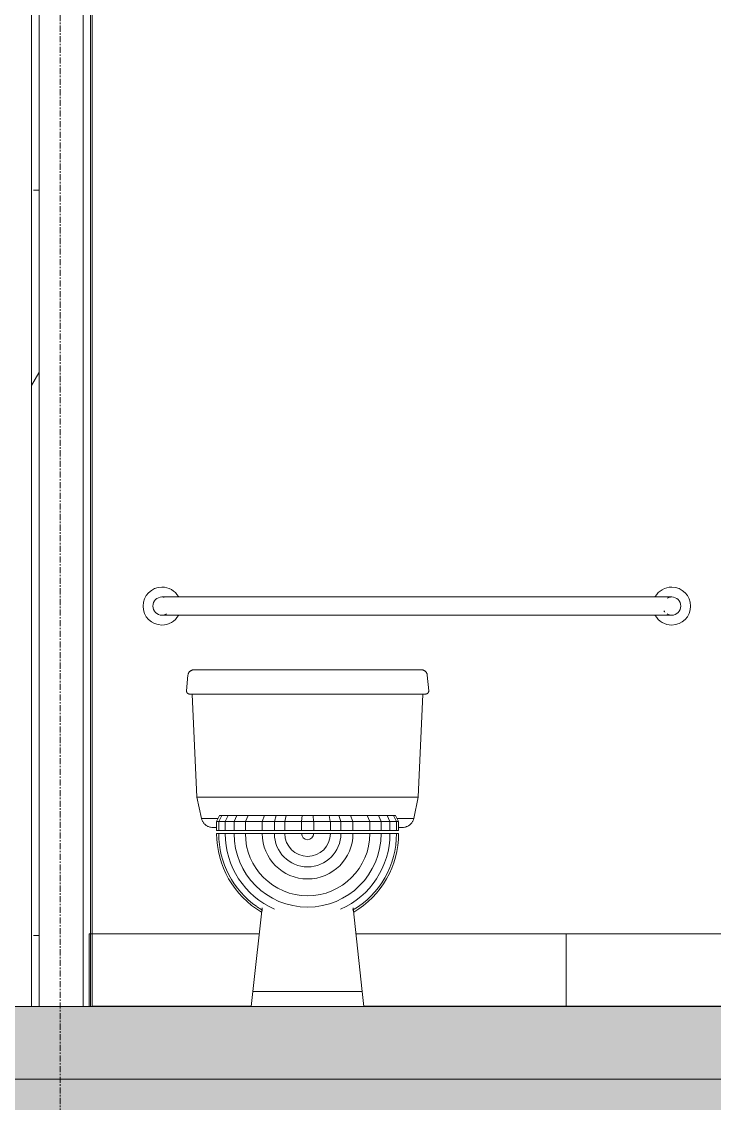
# Model space of a CAD drawing. Header units: inches. Extents: x -23565 to -21, y -324 to 853.
# Drawn here: x -16797.6 to -16740.5, y -8 to 81.2 of the extents above; entities that cross this region are included whole.
import ezdxf

# ---------------------------------------------------------------- set-up
doc = ezdxf.new("R2010")
doc.units = ezdxf.units.IN
doc.header["$MEASUREMENT"] = 0
doc.linetypes.add('Grid Line 1_2_', pattern=[0.875, 0.5, -0.125, 0.125, -0.125])
for name, color, linetype, lineweight in [('A-FLOR', 192, 'Continuous', 13), ('A-FLOR-LEVL', 51, 'Continuous', 9), ('A-FLOR-PATT', 8, 'Continuous', 25), ('A-WALL', 113, 'Continuous', 13), ('A-WALL-PATT', 111, 'Continuous', 25), ('C-TOPO', 7, 'Continuous', 13), ('I-WALL', 2, 'Continuous', 13), ('P-SANR-FIXT', 6, 'Continuous', 13), ('Q-SPCQ', 91, 'Continuous', 13), ('S-GRID', 1, 'Continuous', 9)]:
    doc.layers.add(name, color=color, linetype=linetype, lineweight=lineweight)
pattern_1 = [(0, (-33539.073, 67.247), (61.44, 15.36), [2.534, -43.546, 2.534, -43.546, -245.76]), (0, (-33539.073, 67.247), (61.44, 15.36), [-92.16, 2.534, -89.626, 2.534, -43.546, -107.52]), (0, (-33539.073, 67.247), (61.44, 15.36), [-230.4, 2.534, -28.186, 2.534, -74.266]), (120, (-33516.033, 74.927), (-44.02215, 45.528601), [2.534, -43.546, 2.534, -43.546, -245.76]), (120, (-33516.033, 74.927), (-44.02215, 45.528601), [-92.16, 2.534, -89.626, 2.534, -43.546, -107.52]), (120, (-33516.033, 74.927), (-44.02215, 45.528601), [-230.4, 2.534, -28.186, 2.534, -74.266]), (240, (-33508.353, 105.647), (-17.41785, -60.888601), [2.534, -43.546, 2.534, -43.546, -245.76]), (240, (-33508.353, 105.647), (-17.41785, -60.888601), [-92.16, 2.534, -89.626, 2.534, -43.546, -107.52]), (240, (-33508.353, 105.647), (-17.41785, -60.888601), [-230.4, 2.534, -28.186, 2.534, -74.266])]

# ---------------------------------------------------------------- blocks, each defined once
blk = doc.blocks.new('Toilet-Domestic-3D - Toilet-Domestic-3D-V53-Building Section - East_West looking South _ Fitness Center')
at = {"layer": 'P-SANR-FIXT', "color": 8, "lineweight": 9}
for p, q in [((-24232.515, 27.75), (-24229.765, 27.75)), ((-24232.515, 27.75), (-24229.765, 27.75)), ((-24217.265, 27.75), (-24229.765, 27.75)), ((-24217.265, 27.75), (-24214.516, 27.75)), ((-24217.265, 27.75), (-24214.516, 27.75)), ((-24233.38, 27.294), (-24233.491, 26.022)), ((-24213.539, 26.022), (-24213.65, 27.294)), ((-24233.015, 25.75), (-24232.629, 17.25)), ((-24233.015, 25.75), (-24231.826, 25.75)), ((-24229.765, 25.75), (-24217.265, 25.75)), ((-24215.205, 25.75), (-24214.015, 25.75)), ((-24214.402, 17.25), (-24214.015, 25.75)), ((-24232.629, 17.25), (-24232.269, 15.491)), ((-24232.629, 17.25), (-24229.765, 17.25)), ((-24229.765, 17.25), (-24217.265, 17.25)), ((-24217.265, 17.25), (-24214.402, 17.25)), ((-24214.762, 15.491), (-24214.402, 17.25)), ((-24232.269, 15.491), (-24232.089, 15.491)), ((-24232.078, 15.491), (-24230.909, 15.491)), ((-24230.764, 15.75), (-24231.015, 15.245)), ((-24231.015, 15.25), (-24230.841, 15.25)), ((-24231.015, 15.25), (-24231.015, 14.5)), ((-24230.841, 15.245), (-24231.015, 15.245)), ((-24230.594, 15.75), (-24230.841, 15.245)), ((-24230.303, 15.245), (-24230.841, 15.245)), ((-24230.841, 15.245), (-24230.841, 14.5)), ((-24230.838, 15.25), (-24230.303, 15.25)), ((-24230.764, 15.75), (-24230.594, 15.75)), ((-24230.594, 15.75), (-24230.064, 15.75)), ((-24230.064, 15.75), (-24230.303, 15.245)), ((-24229.575, 15.245), (-24230.303, 15.245)), ((-24230.303, 15.245), (-24230.303, 14.5)), ((-24230.301, 15.25), (-24229.575, 15.25)), ((-24230.064, 15.75), (-24229.344, 15.75)), ((-24229.344, 15.75), (-24229.575, 15.245)), ((-24228.642, 15.245), (-24229.575, 15.245)), ((-24229.575, 15.245), (-24229.575, 14.5)), ((-24229.573, 15.25), (-24228.642, 15.25)), ((-24229.344, 15.75), (-24228.425, 15.75)), ((-24228.425, 15.75), (-24228.642, 15.245)), ((-24227.255, 15.245), (-24228.642, 15.245)), ((-24228.642, 15.245), (-24228.642, 14.5)), ((-24228.64, 15.25), (-24227.255, 15.25)), ((-24228.425, 15.75), (-24227.062, 15.75)), ((-24226.255, 15.245), (-24227.255, 15.245)), ((-24227.255, 15.245), (-24227.255, 14.5)), ((-24227.062, 15.75), (-24227.253, 15.25)), ((-24227.253, 15.25), (-24226.255, 15.25)), ((-24227.062, 15.75), (-24226.101, 15.75)), ((-24225.389, 15.245), (-24226.255, 15.245)), ((-24226.255, 15.245), (-24226.255, 14.5)), ((-24226.101, 15.75), (-24226.253, 15.25)), ((-24226.253, 15.25), (-24225.389, 15.25)), ((-24226.101, 15.75), (-24225.283, 15.75)), ((-24224.015, 15.245), (-24225.389, 15.245)), ((-24225.389, 15.245), (-24225.389, 14.5)), ((-24225.283, 15.75), (-24225.388, 15.25)), ((-24225.388, 15.25), (-24224.015, 15.25)), ((-24225.283, 15.75), (-24223.971, 15.75)), ((-24223.971, 15.75), (-24224.015, 15.25)), ((-24224.015, 15.25), (-24223.016, 15.25)), ((-24223.015, 15.245), (-24224.015, 15.245)), ((-24224.015, 15.245), (-24224.015, 14.5)), ((-24223.971, 15.75), (-24223.059, 15.75)), ((-24223.059, 15.75), (-24221.748, 15.75)), ((-24223.059, 15.75), (-24223.016, 15.25)), ((-24223.015, 15.25), (-24221.643, 15.25)), ((-24221.641, 15.245), (-24223.015, 15.245)), ((-24223.015, 15.245), (-24223.015, 14.5)), ((-24221.748, 15.75), (-24220.929, 15.75)), ((-24221.748, 15.75), (-24221.643, 15.25)), ((-24221.641, 15.25), (-24220.777, 15.25)), ((-24220.775, 15.245), (-24221.641, 15.245)), ((-24221.641, 15.245), (-24221.641, 14.5)), ((-24220.929, 15.75), (-24219.968, 15.75)), ((-24220.929, 15.75), (-24220.777, 15.25)), ((-24220.775, 15.25), (-24219.777, 15.25)), ((-24219.775, 15.245), (-24220.775, 15.245)), ((-24220.775, 15.245), (-24220.775, 14.5)), ((-24219.968, 15.75), (-24218.606, 15.75)), ((-24219.968, 15.75), (-24219.777, 15.25)), ((-24219.775, 15.25), (-24218.39, 15.25)), ((-24218.388, 15.245), (-24219.775, 15.245)), ((-24219.775, 15.245), (-24219.775, 14.5)), ((-24218.606, 15.75), (-24217.687, 15.75)), ((-24218.606, 15.75), (-24218.388, 15.245)), ((-24218.388, 15.25), (-24217.458, 15.25)), ((-24217.455, 15.245), (-24218.388, 15.245)), ((-24218.388, 15.245), (-24218.388, 14.5)), ((-24217.687, 15.75), (-24216.966, 15.75)), ((-24217.687, 15.75), (-24217.455, 15.245)), ((-24217.455, 15.25), (-24216.73, 15.25)), ((-24216.727, 15.245), (-24217.455, 15.245)), ((-24217.455, 15.245), (-24217.455, 14.5)), ((-24216.966, 15.75), (-24216.437, 15.75)), ((-24216.966, 15.75), (-24216.727, 15.245)), ((-24216.727, 15.25), (-24216.192, 15.25)), ((-24216.19, 15.245), (-24216.727, 15.245)), ((-24216.727, 15.245), (-24216.727, 14.5)), ((-24216.437, 15.75), (-24216.266, 15.75)), ((-24216.437, 15.75), (-24216.19, 15.245)), ((-24216.266, 15.75), (-24216.015, 15.245)), ((-24216.19, 15.25), (-24216.015, 15.25)), ((-24216.015, 15.245), (-24216.19, 15.245)), ((-24216.19, 15.245), (-24216.19, 14.5)), ((-24216.121, 15.491), (-24214.762, 15.491)), ((-24216.015, 15.25), (-24216.015, 14.5)), ((-24230.841, 14.5), (-24231.015, 14.5)), ((-24230.303, 14.5), (-24230.841, 14.5)), ((-24229.575, 14.5), (-24230.303, 14.5)), ((-24228.642, 14.5), (-24229.575, 14.5)), ((-24227.255, 14.5), (-24228.642, 14.5)), ((-24226.255, 14.5), (-24227.255, 14.5)), ((-24225.389, 14.5), (-24226.255, 14.5)), ((-24224.015, 14.5), (-24225.389, 14.5)), ((-24223.015, 14.5), (-24224.015, 14.5)), ((-24221.641, 14.5), (-24223.015, 14.5)), ((-24220.775, 14.5), (-24221.641, 14.5)), ((-24219.775, 14.5), (-24220.775, 14.5)), ((-24218.388, 14.5), (-24219.775, 14.5)), ((-24217.455, 14.5), (-24218.388, 14.5)), ((-24216.727, 14.5), (-24217.455, 14.5)), ((-24216.19, 14.5), (-24216.727, 14.5)), ((-24216.015, 14.5), (-24216.19, 14.5)), ((-24231.015, 14.25), (-24230.841, 14.25)), ((-24230.841, 14.25), (-24230.303, 14.25)), ((-24230.303, 14.25), (-24229.575, 14.25)), ((-24229.575, 14.25), (-24228.642, 14.25)), ((-24228.642, 14.25), (-24227.255, 14.25)), ((-24227.255, 14.25), (-24226.255, 14.25)), ((-24226.255, 14.25), (-24225.389, 14.25)), ((-24225.389, 14.25), (-24224.015, 14.25)), ((-24224.015, 14.25), (-24223.515, 14.25)), ((-24223.515, 14.25), (-24223.015, 14.25)), ((-24223.015, 14.25), (-24221.641, 14.25)), ((-24221.641, 14.25), (-24220.775, 14.25)), ((-24220.775, 14.25), (-24219.775, 14.25)), ((-24219.775, 14.25), (-24218.388, 14.25)), ((-24218.388, 14.25), (-24217.455, 14.25)), ((-24217.455, 14.25), (-24216.727, 14.25)), ((-24216.727, 14.25), (-24216.19, 14.25)), ((-24216.19, 14.25), (-24216.015, 14.25)), ((-24227.265, 8.125), (-24228.015, 1.25)), ((-24219.015, 1.25), (-24219.765, 8.125)), ((-24228.015, 1.25), (-24228.152, 0)), ((-24227.795, 1.25), (-24228.015, 1.25)), ((-24228.015, 1.25), (-24227.795, 1.25)), ((-24227.156, 1.25), (-24227.795, 1.25)), ((-24227.795, 1.25), (-24223.515, 1.25)), ((-24226.16, 1.25), (-24227.156, 1.25)), ((-24224.906, 1.25), (-24226.16, 1.25)), ((-24223.515, 1.25), (-24224.906, 1.25)), ((-24222.125, 1.25), (-24223.515, 1.25)), ((-24223.515, 1.25), (-24222.125, 1.25)), ((-24220.87, 1.25), (-24222.125, 1.25)), ((-24222.125, 1.25), (-24220.87, 1.25)), ((-24219.875, 1.25), (-24220.87, 1.25)), ((-24220.87, 1.25), (-24219.875, 1.25)), ((-24219.235, 1.25), (-24219.875, 1.25)), ((-24219.875, 1.25), (-24219.235, 1.25)), ((-24219.015, 1.25), (-24219.235, 1.25)), ((-24219.235, 1.25), (-24219.015, 1.25)), ((-24218.879, 0), (-24219.015, 1.25)), ((-24228.152, 0), (-24218.879, 0))]:
    blk.add_line(p, q, dxfattribs=at)
at = {"layer": 'P-SANR-FIXT', "color": 8, "lineweight": 9, "flags": 128}
for points in [[(-24229.765, 27.75), (-24229.89, 27.75), (-24230.014, 27.75), (-24230.138, 27.75), (-24230.262, 27.75), (-24230.384, 27.75), (-24230.506, 27.75), (-24230.627, 27.75), (-24230.746, 27.75), (-24230.863, 27.75), (-24230.979, 27.75), (-24231.093, 27.75), (-24231.205, 27.75), (-24231.314, 27.75), (-24231.421, 27.75), (-24231.525, 27.75), (-24231.627, 27.75), (-24231.725, 27.75), (-24231.82, 27.75), (-24231.912, 27.75), (-24232.001, 27.75), (-24232.086, 27.75), (-24232.168, 27.75), (-24232.245, 27.75), (-24232.319, 27.75), (-24232.388, 27.75), (-24232.453, 27.75), (-24232.514, 27.75), (-24232.571, 27.75), (-24232.623, 27.75), (-24232.67, 27.75), (-24232.713, 27.75), (-24232.751, 27.75), (-24232.785, 27.75), (-24232.813, 27.75), (-24232.837, 27.75), (-24232.855, 27.75), (-24232.869, 27.75), (-24232.878, 27.75), (-24232.882, 27.75), (-24232.882, 27.75)], [(-24214.148, 27.75), (-24214.151, 27.75), (-24214.158, 27.75), (-24214.171, 27.75), (-24214.188, 27.75), (-24214.21, 27.75), (-24214.238, 27.75), (-24214.27, 27.75), (-24214.307, 27.75), (-24214.348, 27.75), (-24214.394, 27.75), (-24214.445, 27.75), (-24214.501, 27.75), (-24214.56, 27.75), (-24214.624, 27.75), (-24214.693, 27.75), (-24214.765, 27.75), (-24214.842, 27.75), (-24214.922, 27.75), (-24215.006, 27.75), (-24215.094, 27.75), (-24215.185, 27.75), (-24215.279, 27.75), (-24215.377, 27.75), (-24215.478, 27.75), (-24215.581, 27.75), (-24215.687, 27.75), (-24215.796, 27.75), (-24215.907, 27.75), (-24216.021, 27.75), (-24216.136, 27.75), (-24216.253, 27.75), (-24216.372, 27.75), (-24216.492, 27.75), (-24216.613, 27.75), (-24216.735, 27.75), (-24216.859, 27.75), (-24216.983, 27.75), (-24217.107, 27.75), (-24217.232, 27.75), (-24217.265, 27.75)], [(-24233.242, 25.75), (-24233.24, 25.75), (-24233.231, 25.75), (-24233.217, 25.75), (-24233.198, 25.75), (-24233.173, 25.75), (-24233.143, 25.75), (-24233.107, 25.75), (-24233.066, 25.75), (-24233.02, 25.75), (-24232.968, 25.75), (-24232.911, 25.75), (-24232.849, 25.75), (-24232.783, 25.75), (-24232.711, 25.75), (-24232.635, 25.75), (-24232.554, 25.75), (-24232.469, 25.75), (-24232.379, 25.75), (-24232.286, 25.75), (-24232.188, 25.75), (-24232.086, 25.75), (-24231.981, 25.75), (-24231.872, 25.75), (-24231.759, 25.75), (-24231.644, 25.75), (-24231.525, 25.75), (-24231.404, 25.75), (-24231.28, 25.75), (-24231.154, 25.75), (-24231.025, 25.75), (-24230.895, 25.75), (-24230.762, 25.75), (-24230.628, 25.75), (-24230.493, 25.75), (-24230.356, 25.75), (-24230.219, 25.75), (-24230.081, 25.75), (-24229.942, 25.75), (-24229.803, 25.75), (-24229.765, 25.75)], [(-24217.265, 25.75), (-24217.126, 25.75), (-24216.987, 25.75), (-24216.849, 25.75), (-24216.711, 25.75), (-24216.574, 25.75), (-24216.439, 25.75), (-24216.304, 25.75), (-24216.171, 25.75), (-24216.04, 25.75), (-24215.911, 25.75), (-24215.784, 25.75), (-24215.66, 25.75), (-24215.537, 25.75), (-24215.418, 25.75), (-24215.302, 25.75), (-24215.189, 25.75), (-24215.079, 25.75), (-24214.972, 25.75), (-24214.87, 25.75), (-24214.771, 25.75), (-24214.676, 25.75), (-24214.585, 25.75), (-24214.499, 25.75), (-24214.417, 25.75), (-24214.339, 25.75), (-24214.266, 25.75), (-24214.199, 25.75), (-24214.135, 25.75), (-24214.077, 25.75), (-24214.024, 25.75), (-24213.977, 25.75), (-24213.934, 25.75), (-24213.897, 25.75), (-24213.865, 25.75), (-24213.839, 25.75), (-24213.818, 25.75), (-24213.802, 25.75), (-24213.793, 25.75), (-24213.788, 25.75), (-24213.788, 25.75)], [(-24231.303, 14.75), (-24231.302, 14.75), (-24231.298, 14.75), (-24231.292, 14.75), (-24231.283, 14.75), (-24231.272, 14.75), (-24231.259, 14.75), (-24231.243, 14.75), (-24231.225, 14.75), (-24231.204, 14.75), (-24231.182, 14.75), (-24231.156, 14.75), (-24231.129, 14.75), (-24231.1, 14.75), (-24231.068, 14.75), (-24231.034, 14.75)], [(-24216.006, 14.75), (-24215.971, 14.75), (-24215.939, 14.75), (-24215.909, 14.75), (-24215.881, 14.75), (-24215.855, 14.75), (-24215.832, 14.75), (-24215.811, 14.75), (-24215.792, 14.75), (-24215.776, 14.75), (-24215.762, 14.75), (-24215.75, 14.75), (-24215.741, 14.75), (-24215.734, 14.75), (-24215.73, 14.75), (-24215.728, 14.75)]]:
    blk.add_lwpolyline(points, dxfattribs=at)
at = {"layer": 'P-SANR-FIXT', "color": 8, "lineweight": 9}
for radius, start, end in [(7.5, 180, 239.5977), (7.326, 180, 235.17123), (6.788, 180, 246.36273), (6.06, 180, 0), (5.127, 180, 0), (3.74, 180, 0), (2.74, 180, 0), (1.874, 180, 0), (0.5, 180, 0), (6.788, 293.63727, 0), (7.326, 300.3592, 0), (7.5, 300.4023, 0), (7.326, 235.38462, 239.6408)]:
    blk.add_arc((-24223.515, 14.25), radius, start, end, dxfattribs=at)
for points, knots in [([(-24232.882, 27.75), (-24232.926, 27.75), (-24232.989, 27.742), (-24233.066, 27.717), (-24233.12, 27.691), (-24233.171, 27.659), (-24233.22, 27.62), (-24233.264, 27.575), (-24233.295, 27.534), (-24233.316, 27.499), (-24233.334, 27.462), (-24233.361, 27.396), (-24233.375, 27.335), (-24233.38, 27.294)], [-1, -1, -1, -1, -0.833333, -0.75, -0.666667, -0.583333, -0.5, -0.416667, -0.333333, -0.291667, -0.25, -0.166667, 0, 0, 0, 0]), ([(-24213.65, 27.294), (-24213.654, 27.335), (-24213.667, 27.396), (-24213.695, 27.462), (-24213.714, 27.499), (-24213.736, 27.534), (-24213.767, 27.575), (-24213.81, 27.62), (-24213.858, 27.659), (-24213.91, 27.691), (-24213.967, 27.717), (-24214.045, 27.742), (-24214.107, 27.75), (-24214.148, 27.75)], [0, 0, 0, 0, 0.166667, 0.25, 0.291667, 0.333333, 0.416667, 0.5, 0.583333, 0.666667, 0.75, 0.833333, 1, 1, 1, 1]), ([(-24233.491, 26.022), (-24233.493, 26.005), (-24233.492, 25.97), (-24233.483, 25.928), (-24233.47, 25.895), (-24233.458, 25.872), (-24233.446, 25.854), (-24233.435, 25.841), (-24233.427, 25.831), (-24233.418, 25.822), (-24233.405, 25.81), (-24233.388, 25.796), (-24233.366, 25.782), (-24233.343, 25.771), (-24233.32, 25.762), (-24233.287, 25.753), (-24233.261, 25.75), (-24233.242, 25.75)], [-1, -1, -1, -1, -0.875, -0.75, -0.6875, -0.625, -0.5625, -0.53125, -0.5, -0.46875, -0.4375, -0.375, -0.3125, -0.25, -0.1875, -0.125, 0, 0, 0, 0]), ([(-24213.788, 25.75), (-24213.771, 25.75), (-24213.745, 25.753), (-24213.711, 25.762), (-24213.687, 25.771), (-24213.664, 25.782), (-24213.642, 25.796), (-24213.625, 25.81), (-24213.613, 25.822), (-24213.604, 25.831), (-24213.595, 25.841), (-24213.584, 25.854), (-24213.573, 25.872), (-24213.56, 25.895), (-24213.548, 25.928), (-24213.538, 25.97), (-24213.537, 26.005), (-24213.539, 26.022)], [0, 0, 0, 0, 0.125, 0.1875, 0.25, 0.3125, 0.375, 0.4375, 0.46875, 0.5, 0.53125, 0.5625, 0.625, 0.6875, 0.75, 0.875, 1, 1, 1, 1]), ([(-24232.269, 15.491), (-24232.247, 15.421), (-24232.207, 15.319), (-24232.134, 15.193), (-24232.071, 15.106), (-24231.997, 15.026), (-24231.912, 14.955), (-24231.821, 14.893), (-24231.726, 14.842), (-24231.628, 14.801), (-24231.49, 14.762), (-24231.38, 14.75), (-24231.303, 14.75)], [-1, -1, -1, -1, -0.833333, -0.75, -0.666667, -0.583333, -0.5, -0.416667, -0.333333, -0.25, -0.166667, 0, 0, 0, 0]), ([(-24215.728, 14.75), (-24215.655, 14.75), (-24215.546, 14.762), (-24215.405, 14.801), (-24215.304, 14.842), (-24215.208, 14.893), (-24215.118, 14.955), (-24215.035, 15.026), (-24214.96, 15.106), (-24214.894, 15.193), (-24214.82, 15.319), (-24214.78, 15.421), (-24214.762, 15.491)], [0, 0, 0, 0, 0.166667, 0.25, 0.333333, 0.416667, 0.5, 0.583333, 0.666667, 0.75, 0.833333, 1, 1, 1, 1])]:
    blk.add_open_spline(points, degree=3, knots=knots, dxfattribs=at)
blk = doc.blocks.new('817_Grab_Bars - 8170-001420-V56-Building Section - East_West looking South _ Fitness Center')
at = {"layer": 'Q-SPCQ', "color": 8, "lineweight": 9}
for p, q in [((-24194.765, 33.75), (-24234.265, 33.75)), ((-24234.265, 32.25), (-24194.765, 32.25))]:
    blk.add_line(p, q, dxfattribs=at)
at = {"layer": 'Q-SPCQ', "color": 8, "lineweight": 9, "flags": 128}
for points in [[(-24234.265, 33.75), (-24234.315, 33.75), (-24234.365, 33.75), (-24234.415, 33.75), (-24234.464, 33.75), (-24234.514, 33.75), (-24234.562, 33.75), (-24234.611, 33.75), (-24234.658, 33.75), (-24234.706, 33.75), (-24234.752, 33.75), (-24234.798, 33.75), (-24234.842, 33.75), (-24234.886, 33.75), (-24234.929, 33.75), (-24234.971, 33.75), (-24235.012, 33.75), (-24235.051, 33.75), (-24235.089, 33.75), (-24235.126, 33.75), (-24235.162, 33.75), (-24235.196, 33.75), (-24235.229, 33.75), (-24235.26, 33.75), (-24235.289, 33.75), (-24235.317, 33.75), (-24235.343, 33.75), (-24235.368, 33.75), (-24235.39, 33.75), (-24235.411, 33.75), (-24235.43, 33.75), (-24235.447, 33.75), (-24235.463, 33.75), (-24235.476, 33.75), (-24235.488, 33.75), (-24235.497, 33.75), (-24235.505, 33.75), (-24235.51, 33.75), (-24235.514, 33.75), (-24235.515, 33.75)], [(-24193.515, 33.75), (-24193.516, 33.75), (-24193.519, 33.75), (-24193.524, 33.75), (-24193.531, 33.75), (-24193.54, 33.75), (-24193.551, 33.75), (-24193.564, 33.75), (-24193.579, 33.75), (-24193.595, 33.75), (-24193.614, 33.75), (-24193.634, 33.75), (-24193.656, 33.75), (-24193.68, 33.75), (-24193.706, 33.75), (-24193.734, 33.75), (-24193.763, 33.75), (-24193.793, 33.75), (-24193.825, 33.75), (-24193.859, 33.75), (-24193.894, 33.75), (-24193.931, 33.75), (-24193.969, 33.75), (-24194.008, 33.75), (-24194.048, 33.75), (-24194.09, 33.75), (-24194.132, 33.75), (-24194.176, 33.75), (-24194.221, 33.75), (-24194.266, 33.75), (-24194.312, 33.75), (-24194.359, 33.75), (-24194.407, 33.75), (-24194.455, 33.75), (-24194.504, 33.75), (-24194.553, 33.75), (-24194.602, 33.75), (-24194.652, 33.75), (-24194.702, 33.75), (-24194.752, 33.75), (-24194.765, 33.75)], [(-24235.515, 32.25), (-24235.514, 32.25), (-24235.511, 32.25), (-24235.506, 32.25), (-24235.499, 32.25), (-24235.49, 32.25), (-24235.479, 32.25), (-24235.467, 32.25), (-24235.452, 32.25), (-24235.435, 32.25), (-24235.417, 32.25), (-24235.396, 32.25), (-24235.374, 32.25), (-24235.35, 32.25), (-24235.324, 32.25), (-24235.297, 32.25), (-24235.268, 32.25), (-24235.237, 32.25), (-24235.205, 32.25), (-24235.171, 32.25), (-24235.136, 32.25), (-24235.1, 32.25), (-24235.062, 32.25), (-24235.023, 32.25), (-24234.982, 32.25), (-24234.941, 32.25), (-24234.898, 32.25), (-24234.854, 32.25), (-24234.81, 32.25), (-24234.764, 32.25), (-24234.718, 32.25), (-24234.671, 32.25), (-24234.624, 32.25), (-24234.575, 32.25), (-24234.527, 32.25), (-24234.478, 32.25), (-24234.428, 32.25), (-24234.379, 32.25), (-24234.329, 32.25), (-24234.279, 32.25), (-24234.265, 32.25)], [(-24194.765, 32.25), (-24194.715, 32.25), (-24194.665, 32.25), (-24194.616, 32.25), (-24194.566, 32.25), (-24194.517, 32.25), (-24194.468, 32.25), (-24194.42, 32.25), (-24194.372, 32.25), (-24194.325, 32.25), (-24194.278, 32.25), (-24194.233, 32.25), (-24194.188, 32.25), (-24194.144, 32.25), (-24194.101, 32.25), (-24194.059, 32.25), (-24194.019, 32.25), (-24193.979, 32.25), (-24193.941, 32.25), (-24193.904, 32.25), (-24193.869, 32.25), (-24193.834, 32.25), (-24193.802, 32.25), (-24193.771, 32.25), (-24193.741, 32.25), (-24193.713, 32.25), (-24193.687, 32.25), (-24193.663, 32.25), (-24193.64, 32.25), (-24193.619, 32.25), (-24193.6, 32.25), (-24193.583, 32.25), (-24193.568, 32.25), (-24193.554, 32.25), (-24193.543, 32.25), (-24193.533, 32.25), (-24193.526, 32.25), (-24193.52, 32.25), (-24193.517, 32.25), (-24193.515, 32.25)]]:
    blk.add_lwpolyline(points, dxfattribs=at)
at = {"layer": 'Q-SPCQ', "color": 8, "lineweight": 9}
for centre, radius, start, end in [((-24235.515, 33), 1.562, 90, 270), ((-24235.515, 33), 1.563, 30, 90), ((-24193.515, 33), 1.562, 90, 150), ((-24193.515, 33), 1.562, 270, 90), ((-24235.515, 33), 0.75, 90, 180), ((-24235.515, 33), 0.75, 180, 270), ((-24235.515, 33), 0.75, 75, 90), ((-24193.515, 33), 0.75, 90, 120), ((-24193.515, 33), 0.75, 0, 90), ((-24193.515, 33), 0.75, 270, 0), ((-24235.515, 33), 0.75, 270, 300), ((-24235.515, 33), 1.562, 270, 330), ((-24193.515, 33), 1.563, 210, 270), ((-24193.515, 33), 0.75, 211.22826, 221.68501), ((-24193.515, 33), 0.75, 240, 270)]:
    blk.add_arc(centre, radius, start, end, dxfattribs=at)
blk = doc.blocks.new('Locker Rooms and Restrooms_rvt-2-Building Section - East_West looking South _ Fitness Center')
at = {"layer": 'A-WALL-PATT', "lineweight": 9}
h = blk.add_hatch(dxfattribs=at)
h.set_pattern_fill('FP_36', color=8, style=0, pattern_type=2)
h.set_pattern_definition([(0, (-31584.79, 12), (-48, 24), [48, 0, 0, 0]), (90, (-31560.79, 0), (-48, 3e-15), [12, -12]), (90, (-31572.79, 12), (-48, 3e-15), [12, -12]), (90, (-31548.79, 12), (-48, 3e-15), [12, -12]), (0, (-31584.79, 24), (-48, 24), [48, 0, 0, 0]), (90, (-31536.79, 0), (-48, 3e-15), [12, -12])])
h.paths.add_polyline_path([(-24153.125, 0), (-24137.703, 0), (-24137.703, 6), (-24219.533, 6), (-24218.879, 0), (-24188.218, 0)], flags=0)
h.paths.add_polyline_path([(-24241.265, 0), (-24228.152, 0), (-24227.497, 6), (-24241.265, 6)], flags=0)
at = {"layer": 'I-WALL', "color": 8, "lineweight": 9}
for p, q in [((-24241.265, 137.696), (-24241.265, 6)), ((-24227.497, 6), (-24241.265, 6)), ((-24137.703, 6), (-24219.533, 6))]:
    blk.add_line(p, q, dxfattribs=at)
at = {"layer": 'I-WALL', "color": 7}
for p, q in [((-24241.515, 6), (-24241.515, 0)), ((-24241.265, 6), (-24241.515, 6)), ((-24241.265, 0), (-24241.265, 6)), ((-24241.515, 0), (-24241.265, 0))]:
    blk.add_line(p, q, dxfattribs=at)
at = {"color": 8, "lineweight": 9}
for name in ['817_Grab_Bars - 8170-001420-V56-Building Section - East_West looking South _ Fitness Center', 'Toilet-Domestic-3D - Toilet-Domestic-3D-V53-Building Section - East_West looking South _ Fitness Center']:
    blk.add_blockref(name, (0, 0), dxfattribs=at)
blk = doc.blocks.new('Struct_Xcel_Sports Complex_rvt-2-Building Section - East_West looking South _ Fitness Center')
at = {"layer": 'A-FLOR-PATT', "lineweight": 9}
h = blk.add_hatch(dxfattribs=at)
h.set_pattern_fill('FP_37', color=256, style=0, pattern_type=2)
h.set_pattern_definition([(50, (-33539.073, 67.247), (55.0854, -4.81984), [5.76, -63.36]), (355, (-33539.073, 67.247), (-10.6557, 57.76853), [4.608, -50.688]), (100.451, (-33534.483, 66.846), (44.42947, 52.94866), [4.895, -53.848]), (46.184, (-33539.07, 82.61), (81.96444, -12.71212), [8.64, -95.04]), (96.636, (-33532.24, 81.55), (71.7815, 74.8124), [7.343, -80.772]), (351.184, (-33539.07, 82.61), (71.78195, 74.81243), [6.912, -76.032]), (21, (-33531.393, 78.767), (45.84207, -30.92146), [5.76, -63.36]), (326, (-33531.393, 78.767), (18.68706, 55.69148), [4.608, -50.688]), (71.451, (-33527.573, 76.19), (64.5289, 24.7701), [4.895, -53.848]), (37.5, (-33539.073, 67.247), (0.933895, 25.566816), [2.534, -47.539, 2.534, -48.922, -50.88]), (37.5, (-33539.073, 67.247), (0.933895, 25.566816), [-101.53, 2.534, -48.346]), (7.5, (-33539.073, 67.247), (20.20404, 30.2913), [2.534, -26.803, 2.534, -46.387, -19.392]), (7.5, (-33539.073, 67.247), (20.20404, 30.2913), [-78.259, 2.534, -16.858]), (327.5, (-33556.2, 67.247), (40.997785, -1.732403), [2.534, -16.666, 2.534, -57.37, -79.488]), (327.5, (-33556.2, 67.247), (40.997785, -1.732403), [-79.104, 2.534, -76.954]), (317.5, (-33563.88, 67.247), (44.78888, 7.68784), [2.534, -22.426, 2.534, -37.248, -56.448]), (317.5, (-33563.88, 67.247), (44.78888, 7.68784), [-64.742, 2.534, -53.914])])
h.paths.add_polyline_path([(-25189.865, -6.32), (-25174.515, -6), (-22066.14, -6), (-22066.14, 0), (-25174.515, 0), (-25189.865, -0.32), (-25287.665, -0.32), (-25303.015, 0), (-26272.89, 0), (-26272.89, -6), (-25303.015, -6), (-25287.665, -6.32), (-25241, -6.32)], flags=0)
at = {"layer": 'A-FLOR', "color": 7}
for p, q in [((-22066.14, 0), (-24218.879, 0)), ((-24228.152, 0), (-25174.515, 0)), ((-25174.515, -6), (-22066.14, -6))]:
    blk.add_line(p, q, dxfattribs=at)

msp = doc.modelspace()

# ---------------------------------------------------------------- hatches: boundary and pattern name
at = {"layer": 'A-WALL-PATT', "lineweight": 9}
h = msp.add_hatch(dxfattribs=at)
h.set_pattern_fill('FP_13', color=8, style=0, pattern_type=2)
h.set_pattern_definition(pattern_1)
h.paths.add_polyline_path([(-16796.17795, 0), (-16796.17795, 152.92201), (-16796.80295, 152.92201), (-16796.80295, 0)], flags=0)
h = msp.add_hatch(dxfattribs=at)
h.set_pattern_fill('FP_13', color=8, style=0, pattern_type=2)
h.set_pattern_definition(pattern_1)
h.paths.add_polyline_path([(-16791.92795, 0), (-16791.92795, 152.92201), (-16792.55295, 152.92201), (-16792.55295, 0)], flags=0)
at = {"layer": 'C-TOPO', "lineweight": 9}
h = msp.add_hatch(dxfattribs=at)
h.set_pattern_fill('FP_14', color=8, style=0, pattern_type=2)
h.set_pattern_definition([(0, (-33539.073, 67.247), (48, 48), [48, -48]), (0, (-33539.073, 85.247), (48, 48), [48, -48]), (0, (-33539.073, 103.247), (48, 48), [48, -48]), (90, (-33533.073, 109.247), (-48, 48), [48, -48]), (90, (-33515.073, 109.247), (-48, 48), [48, -48]), (90, (-33497.073, 109.247), (-48, 48), [48, -48])])
h.paths.add_polyline_path([(-18914.50595, -79.828), (-14608.67795, -79.828), (-14608.67795, -48), (-14621.67795, -48), (-14621.67795, -36), (-14616.67795, -36), (-14616.67795, -6), (-17725.05295, -6), (-17740.90988, -6.33035), (-17838.20273, -6.3198), (-17857.67795, -6), (-17857.67795, -12), (-17938.80295, -12), (-17938.80295, -6), (-18206.05295, -6), (-18206.05295, -12), (-18287.80295, -12), (-18287.80295, -6), (-18823.42795, -6), (-18823.42795, -36), (-18820.42795, -36), (-18820.42795, -48), (-18838.42795, -48), (-18838.42795, -36), (-18837.42795, -35.97606), (-18837.42795, 0), (-18914.50595, 0), (-18914.50595, -6.95548)], flags=0)
h.paths.add_polyline_path([(-17838.20273, -0.3198), (-17740.40317, -0.3198), (-17725.36545, 0), (-17853.49045, -0.0013)], flags=0)

# ---------------------------------------------------------------- linework, layer by layer
at = {"layer": 'A-FLOR-LEVL', "linetype": 'Grid Line 1_2_'}
msp.add_line((-19107.86138, 0), (-13619.10115, 0), dxfattribs=at)
at = {"layer": 'A-WALL', "color": 7}
for p, q in [((-16796.17795, 0), (-16796.17795, 152.92201)), ((-16792.55295, 0), (-16792.55295, 152.92201))]:
    msp.add_line(p, q, dxfattribs=at)
at = {"layer": 'I-WALL', "color": 7}
for p, q in [((-16796.80295, 152.92201), (-16796.80295, 0)), ((-16791.92795, 0), (-16791.92795, 152.92201)), ((-16796.80295, 0), (-16791.92795, 0))]:
    msp.add_line(p, q, dxfattribs=at)
at = {"layer": 'S-GRID', "linetype": 'Grid Line 1_2_'}
msp.add_line((-16794.42795, -273.16081), (-16794.42795, 671.89181), dxfattribs=at)
msp.add_line((-16794.42795, -273.16081), (-16794.42795, 671.89181), dxfattribs=at)

# ---------------------------------------------------------------- block references
at = {"color": 250, "lineweight": 5}
for name in ['Locker Rooms and Restrooms_rvt-2-Building Section - East_West looking South _ Fitness Center', 'Struct_Xcel_Sports Complex_rvt-2-Building Section - East_West looking South _ Fitness Center']:
    msp.add_blockref(name, (7449.46227, 0), dxfattribs=at)

doc.saveas('drawing.dxf')
